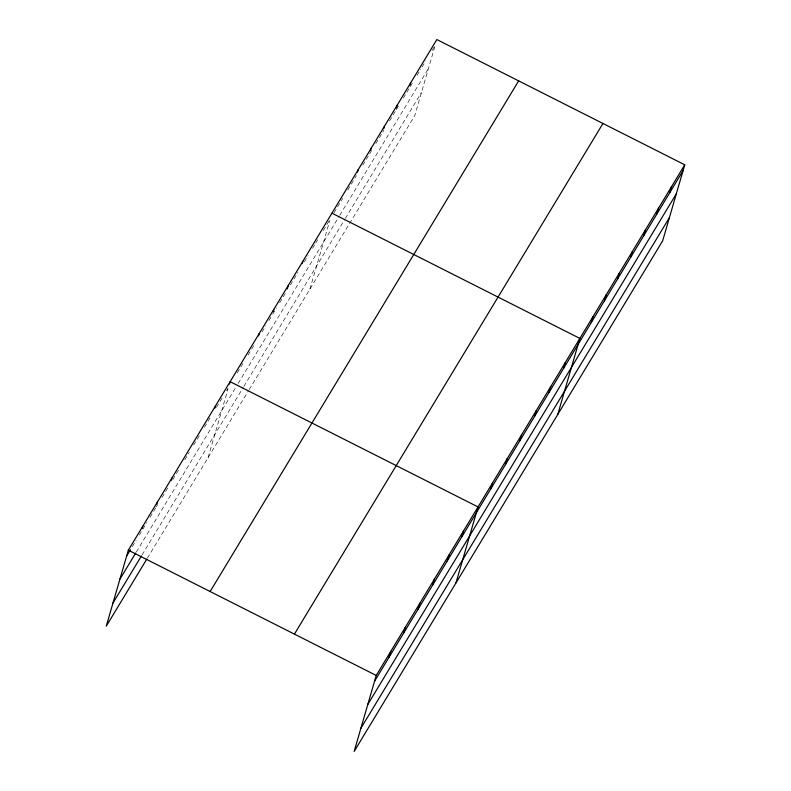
<?xml version="1.0" encoding="UTF-8"?>
<svg xmlns="http://www.w3.org/2000/svg" width="791" height="791" viewBox="0 0 791 791"><rect width="100%" height="100%" fill="white"/><g stroke="black" fill="none" stroke-linecap="round" stroke-linejoin="round"><path stroke-width="0.59" stroke-dasharray="3.96 2.97" d="M208.063 457.682L228.105 388.688M309.874 289.17L329.916 220.175M434.813 46.56L414.771 115.555L249.165 389.647M132.324 546.621L136.111 540.332M139.275 535.102L146.869 522.544M150.023 517.314L155.718 507.891M156.351 506.843L157.617 504.747M162.046 497.42L167.732 488.007M172.794 479.633L178.479 470.21M184.807 459.749L189.237 452.422M193.657 445.096L199.352 435.673M204.414 427.298L211.365 415.789M216.427 407.414L222.113 397.992M226.542 390.665L227.808 388.569M237.29 372.877L242.985 363.455M248.048 355.08L253.733 345.657M261.959 332.052L265.746 325.773M268.91 320.543L271.442 316.351M272.707 314.264L276.504 307.986M279.668 302.745L285.353 293.332M290.416 284.958L297.999 272.401M304.327 261.93L308.124 255.651M312.544 248.325L315.075 244.132M315.708 243.094L318.872 237.854M323.301 230.527L329.62 220.066M334 212.819L342.74 198.353M347.733 190.077L356.474 175.612M362.723 165.279L368.339 155.975M369.585 153.909L372.086 149.776M375.834 143.576L382.073 133.244M382.706 132.206L383.951 130.139M389.567 120.845L395.816 110.503M396.439 109.474L398.941 105.341M403.311 98.104L408.927 88.81M410.173 86.743L412.675 82.6M417.045 75.372L420.792 69.173M422.038 67.106L425.785 60.907M432.024 50.565L434.526 46.432M136.349 551.98L236.262 386.601M238.16 383.467L339.141 216.329M339.764 215.3L428.425 68.55M142.064 554.896L243.242 387.432M243.875 386.384L344.698 219.522M345.321 218.484L421.494 92.409M147.353 558.159L248.532 390.695"/><path stroke-width="1.19" d="M684.749 164.805L376.229 675.445L354.15 751.45L662.67 240.81L684.749 164.805L436.85 39.55L128.33 550.19L106.251 626.195L146.721 559.207M142.192 528.457L142.874 526.114M156.737 504.381L157.419 502.038M171.281 480.305L171.963 477.972M214.915 408.087L215.597 405.753M229.459 384.021L230.141 381.677L478.041 506.932L455.962 582.937M258.548 335.868L259.23 333.525M273.093 311.802L273.775 309.459M287.301 288.893L288.32 285.383M302.182 263.65L302.864 261.307M357.502 172.102L358.175 169.758M370.613 150.399L371.286 148.055M383.724 128.696L384.406 126.362M396.499 108.169L397.517 104.659M409.946 85.29L410.628 82.956M389.073 657.222L390.774 651.369M403.618 633.146L405.318 627.293M418.162 609.08L419.863 603.226M432.707 585.004L434.407 579.15M447.251 560.928L448.952 555.074M461.796 536.852L463.496 531.008M490.885 488.709L492.585 482.856M505.429 464.633L507.13 458.79M519.974 440.567L521.674 434.714M534.518 416.491L536.219 410.638M549.063 392.415L550.763 386.572M563.607 368.349L565.308 362.496M557.774 414.435L579.852 338.419L331.953 213.165M591.273 322.57L592.973 316.716M604.383 300.867L606.084 295.023M617.494 279.164L619.195 273.32M630.605 257.47L632.306 251.617M643.716 235.767L645.416 229.914M656.827 214.064L658.527 208.211M669.937 192.361L671.638 186.508M126.629 556.033L130.426 549.755M119.906 579.19L135.716 553.018M112.975 603.039L141.431 555.944M210.139 591.52L518.659 80.89M294.42 634.105L602.95 123.475M374.529 681.298L683.058 170.658M367.805 704.445L676.325 193.815M360.874 728.293L669.394 217.663M128.33 550.19L376.229 675.445"/></g></svg>
